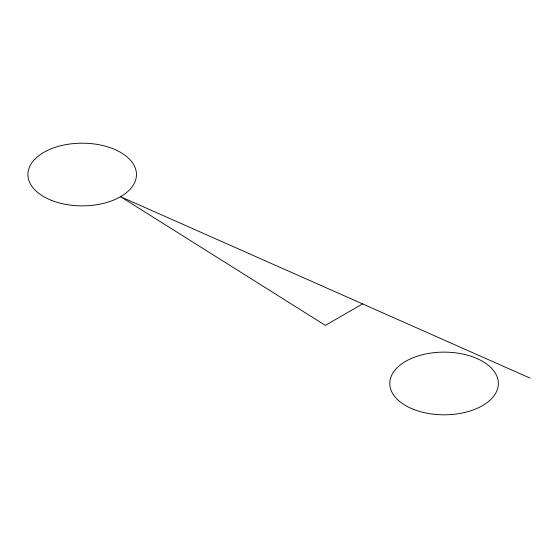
<?xml version="1.0" encoding="UTF-8"?>
<svg xmlns="http://www.w3.org/2000/svg" width="558" height="558" viewBox="0 0 558 558"><rect width="100%" height="100%" fill="white"/><g stroke="black" fill="none" stroke-linecap="round" stroke-linejoin="round"><path stroke-width="0.84" d="M362.56 303.901L325.363 325.377L120.563 196.688L530.1 378.129M413.652 409.426A54.279 31.339 0 0 0 498.224 385.704A54.279 31.339 0 0 0 420.362 355.279A54.279 31.339 0 0 0 413.652 409.426M51.755 200.482A54.279 31.339 0 0 0 136.326 176.767A54.279 31.339 0 0 0 58.464 146.342A54.279 31.339 0 0 0 51.755 200.482"/></g></svg>
